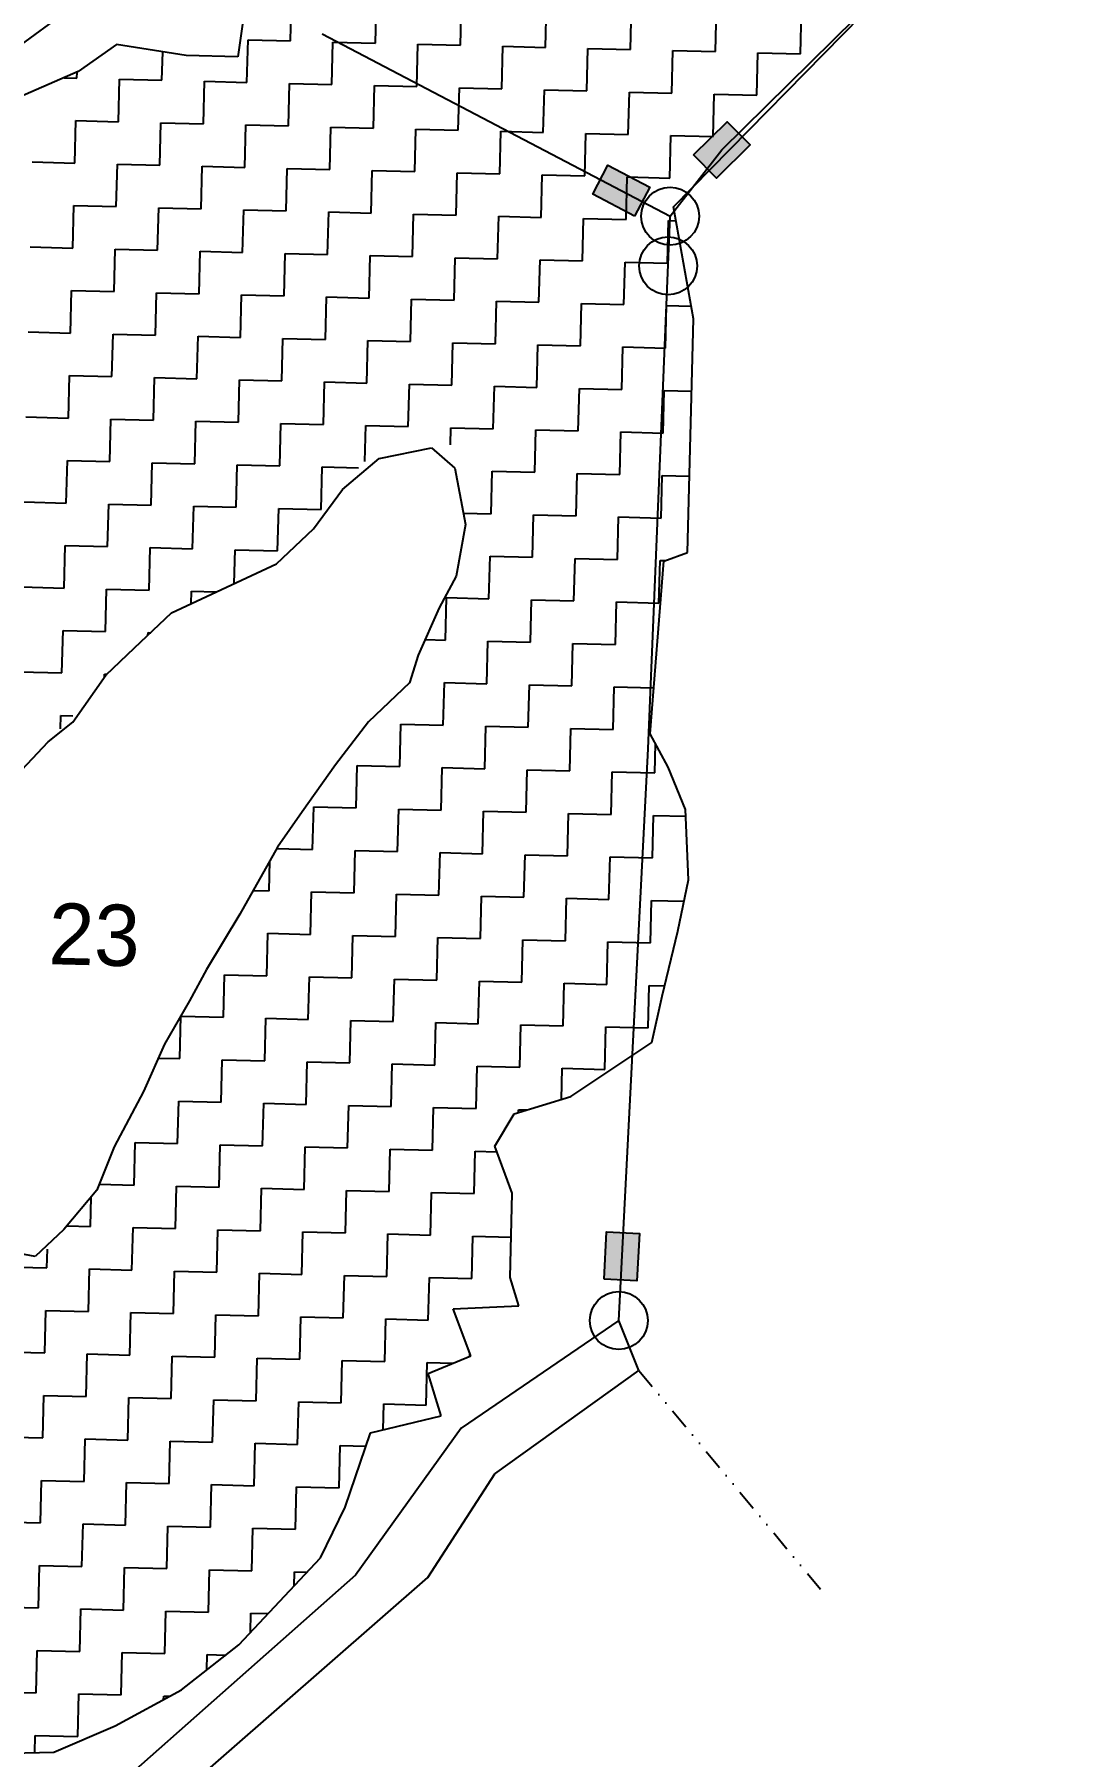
# Model space of a CAD drawing. Header units: metres. Extents: x 281733 to 284660, y 2048347 to 2052315.
# Drawn here: x 283552.3 to 283802.1, y 2049513.5 to 2049928.2 of the extents above; entities that cross this region are included whole.
import ezdxf
from ezdxf.enums import TextEntityAlignment as Align

# ---------------------------------------------------------------- set-up
doc = ezdxf.new("R2010")
doc.units = ezdxf.units.M
doc.header["$MEASUREMENT"] = 0
doc.linetypes.add('DIVIDE', pattern=[1.25, 0.5, -0.25, 0, -0.25, 0, -0.25])
for name, color, linetype in [('POLY_HATCH', 12, 'Continuous'), ('POLY_PARCEL', 6, 'Continuous'), ('POLY_ROAD', 30, 'Continuous'), ('TEXT_PARCEL', 7, 'Continuous'), ('V_BOUND_LINE', 7, 'Continuous'), ('V_DIVIDE_LINE', 7, 'DIVIDE')]:
    doc.layers.add(name, color=color, linetype=linetype)
doc.styles.add('TEXT_MAP', font='', dxfattribs={"height": 2.5})
doc.styles.get('TEXT_MAP').set_extended_font_data('Kruti Dev 050')

msp = doc.modelspace()

# ---------------------------------------------------------------- hatches: boundary and pattern name
for points in [[(283724.64, 2049901.55), (283719.11, 2049907.16), (283710.99, 2049899.16), (283716.53, 2049893.55)], [(283690.41, 2049896.7), (283686.75, 2049889.71), (283696.84, 2049884.43), (283700.5, 2049891.41)], [(283697.97, 2049639.46), (283690.09, 2049639.87), (283689.5, 2049628.49), (283697.37, 2049628.08)]]:
    msp.add_hatch(color=256).paths.add_polyline_path(points)

# ---------------------------------------------------------------- linework, layer by layer
for points in [[(283710.99, 2049899.16), (283719.11, 2049907.16), (283724.64, 2049901.55), (283716.53, 2049893.55)], [(283696.84, 2049884.43), (283686.75, 2049889.71), (283690.41, 2049896.7), (283700.5, 2049891.41)], [(283689.5, 2049628.49), (283690.09, 2049639.87), (283697.97, 2049639.46), (283697.37, 2049628.08)]]:
    msp.add_lwpolyline(points, close=True)
for centre in [(283705.38, 2049884.4), (283704.89, 2049872.43), (283693.01, 2049618.49)]:
    msp.add_circle(centre, 6.97)
at = {"layer": 'POLY_HATCH'}
for p, q in [((283706.22, 2049886.62), (283784.85, 2049966.82)), ((283602.6, 2049931.73), (283601.25, 2049922.75)), ((283572.03, 2049925.74), (283562.85, 2049919.22)), ((283588.86, 2049923.07), (283572.03, 2049925.74)), ((283601.25, 2049922.75), (283588.86, 2049923.07)), ((283562.85, 2049919.22), (283545.77, 2049911.77)), ((283710.97, 2049859.68), (283706.22, 2049886.62)), ((283709.55, 2049803.42), (283710.97, 2049859.68)), ((283635.31, 2049826.07), (283647.88, 2049828.64)), ((283647.88, 2049828.64), (283653.53, 2049823.69)), ((283626.46, 2049818.6), (283635.31, 2049826.07)), ((283653.53, 2049823.69), (283656.08, 2049810.16)), ((283619.48, 2049809.16), (283626.46, 2049818.6)), ((283656.08, 2049810.16), (283653.84, 2049797.71)), ((283610.61, 2049800.73), (283619.48, 2049809.16)), ((283700.56, 2049759.74), (283703.87, 2049801.31)), ((283703.87, 2049801.31), (283709.55, 2049803.42)), ((283585.29, 2049788.86), (283610.61, 2049800.73)), ((283653.84, 2049797.71), (283649.8, 2049790.12)), ((283649.8, 2049790.12), (283644.7, 2049778.71)), ((283576.42, 2049780.43), (283585.29, 2049788.86)), ((283569.52, 2049773.87), (283576.42, 2049780.43)), ((283644.7, 2049778.71), (283642.61, 2049772.03)), ((283561.53, 2049762.53), (283569.52, 2049773.87)), ((283642.61, 2049772.03), (283632.75, 2049762.66)), ((283555.64, 2049757.87), (283561.53, 2049762.53)), ((283632.75, 2049762.66), (283624.79, 2049752.28)), ((283546.74, 2049748.48), (283555.64, 2049757.87)), ((283704.87, 2049751.75), (283700.56, 2049759.74)), ((283624.79, 2049752.28), (283616.8, 2049740.94)), ((283709.12, 2049741.51), (283704.87, 2049751.75)), ((283616.8, 2049740.94), (283610.81, 2049732.44)), ((283709.82, 2049724.6), (283709.12, 2049741.51)), ((283610.81, 2049732.44), (283601.75, 2049716.31)), ((283707.25, 2049712.28), (283709.82, 2049724.6)), ((283601.75, 2049716.31), (283593.71, 2049703.05)), ((283703.48, 2049696.62), (283707.25, 2049712.28)), ((283593.71, 2049703.05), (283589.67, 2049695.46)), ((283589.67, 2049695.46), (283583.63, 2049685.03)), ((283700.94, 2049685.42), (283703.48, 2049696.62)), ((283681.46, 2049672.4), (283700.94, 2049685.42)), ((283583.63, 2049685.03), (283578.54, 2049673.62)), ((283578.54, 2049673.62), (283571.46, 2049660.33)), ((283667.84, 2049668.24), (283681.46, 2049672.4)), ((283663.14, 2049660.48), (283667.84, 2049668.24)), ((283571.46, 2049660.33), (283567.35, 2049649.86)), ((283667.36, 2049649.12), (283663.14, 2049660.48)), ((283567.35, 2049649.86), (283559.41, 2049640.44)), ((283666.85, 2049628.86), (283667.36, 2049649.12)), ((283559.41, 2049640.44), (283552.51, 2049633.88)), ((283552.51, 2049633.88), (283541.02, 2049636.1)), ((283668.93, 2049622.05), (283666.85, 2049628.86)), ((283653.14, 2049621.33), (283668.93, 2049622.05)), ((283657.36, 2049609.96), (283653.14, 2049621.33)), ((283647.11, 2049605.72), (283657.36, 2049609.96)), ((283650.23, 2049595.51), (283647.11, 2049605.72)), ((283633.23, 2049591.43), (283650.23, 2049595.51)), ((283627.15, 2049573.57), (283633.23, 2049591.43)), ((283621.21, 2049561.34), (283627.15, 2049573.57)), ((283601.53, 2049540.44), (283621.21, 2049561.34)), ((283587.74, 2049529.53), (283601.53, 2049540.44)), ((283571.75, 2049520.93), (283587.74, 2049529.53)), ((283556.94, 2049514.54), (283571.75, 2049520.93)), ((283534.4, 2049513.99), (283556.94, 2049514.54))]:
    msp.add_line(p, q, dxfattribs=at)
at = {"layer": 'POLY_HATCH', "linetype": 'Continuous'}
for p, q in [((283613.96, 2049926.6), (283614.22, 2049936.83)), ((283634.42, 2049926.08), (283634.68, 2049936.31)), ((283654.89, 2049925.56), (283655.14, 2049935.8)), ((283675.35, 2049925.05), (283675.61, 2049935.28)), ((283695.81, 2049924.53), (283696.07, 2049934.76)), ((283716.28, 2049924.02), (283716.54, 2049934.25)), ((283736.74, 2049923.5), (283737, 2049933.73)), ((283603.47, 2049916.62), (283603.73, 2049926.85)), ((283603.73, 2049926.85), (283613.96, 2049926.6)), ((283623.93, 2049916.11), (283624.19, 2049926.34)), ((283624.19, 2049926.34), (283634.42, 2049926.08)), ((283644.4, 2049915.59), (283644.65, 2049925.82)), ((283644.65, 2049925.82), (283654.89, 2049925.56)), ((283583.01, 2049917.14), (283583.18, 2049923.97)), ((283664.86, 2049915.07), (283665.12, 2049925.31)), ((283665.12, 2049925.31), (283675.35, 2049925.05)), ((283685.32, 2049914.56), (283685.58, 2049924.79)), ((283685.58, 2049924.79), (283695.81, 2049924.53)), ((283705.79, 2049914.04), (283706.05, 2049924.27)), ((283706.05, 2049924.27), (283716.28, 2049924.02)), ((283726.25, 2049913.53), (283726.51, 2049923.76)), ((283726.51, 2049923.76), (283736.74, 2049923.5)), ((283559.45, 2049917.73), (283562.54, 2049917.65)), ((283562.54, 2049917.65), (283562.58, 2049919.1)), ((283572.52, 2049907.16), (283572.77, 2049917.4)), ((283572.77, 2049917.4), (283583.01, 2049917.14)), ((283592.98, 2049906.65), (283593.24, 2049916.88)), ((283593.24, 2049916.88), (283603.47, 2049916.62)), ((283613.44, 2049906.13), (283613.7, 2049916.36)), ((283613.7, 2049916.36), (283623.93, 2049916.11)), ((283633.91, 2049905.62), (283634.16, 2049915.85)), ((283634.16, 2049915.85), (283644.4, 2049915.59)), ((283654.37, 2049905.1), (283654.63, 2049915.33)), ((283654.63, 2049915.33), (283664.86, 2049915.07)), ((283674.83, 2049904.58), (283675.09, 2049914.82)), ((283675.09, 2049914.82), (283685.32, 2049914.56)), ((283695.3, 2049904.07), (283695.56, 2049914.3)), ((283695.56, 2049914.3), (283705.79, 2049914.04)), ((283715.76, 2049903.55), (283716.02, 2049913.78)), ((283716.02, 2049913.78), (283726.25, 2049913.53)), ((283562.03, 2049897.19), (283562.28, 2049907.42)), ((283562.28, 2049907.42), (283572.52, 2049907.16)), ((283582.49, 2049896.67), (283582.75, 2049906.91)), ((283582.75, 2049906.91), (283592.98, 2049906.65)), ((283602.95, 2049896.16), (283603.21, 2049906.39)), ((283603.21, 2049906.39), (283613.44, 2049906.13)), ((283623.42, 2049895.64), (283623.67, 2049905.87)), ((283623.67, 2049905.87), (283633.91, 2049905.62)), ((283643.88, 2049895.13), (283644.14, 2049905.36)), ((283644.14, 2049905.36), (283654.37, 2049905.1)), ((283664.34, 2049894.61), (283664.6, 2049904.84)), ((283664.6, 2049904.84), (283674.83, 2049904.58)), ((283684.81, 2049894.09), (283685.07, 2049904.33)), ((283685.07, 2049904.33), (283695.3, 2049904.07)), ((283705.27, 2049893.58), (283705.53, 2049903.81)), ((283705.53, 2049903.81), (283715.76, 2049903.55)), ((283551.79, 2049897.45), (283562.03, 2049897.19)), ((283572, 2049886.7), (283572.26, 2049896.93)), ((283572.26, 2049896.93), (283582.49, 2049896.67)), ((283592.46, 2049886.18), (283592.72, 2049896.42)), ((283592.72, 2049896.42), (283602.95, 2049896.16)), ((283612.93, 2049885.67), (283613.18, 2049895.9)), ((283613.18, 2049895.9), (283623.42, 2049895.64)), ((283633.39, 2049885.15), (283633.65, 2049895.38)), ((283633.65, 2049895.38), (283643.88, 2049895.13)), ((283653.85, 2049884.64), (283654.11, 2049894.87)), ((283654.11, 2049894.87), (283664.34, 2049894.61)), ((283674.32, 2049884.12), (283674.58, 2049894.35)), ((283674.58, 2049894.35), (283684.81, 2049894.09)), ((283694.78, 2049883.6), (283695.04, 2049893.84)), ((283695.04, 2049893.84), (283705.27, 2049893.58)), ((283561.51, 2049876.73), (283561.77, 2049886.96)), ((283561.77, 2049886.96), (283572, 2049886.7)), ((283581.97, 2049876.21), (283582.23, 2049886.44)), ((283582.23, 2049886.44), (283592.46, 2049886.18)), ((283602.44, 2049875.69), (283602.69, 2049885.93)), ((283602.69, 2049885.93), (283612.93, 2049885.67)), ((283622.9, 2049875.18), (283623.16, 2049885.41)), ((283623.16, 2049885.41), (283633.39, 2049885.15)), ((283643.36, 2049874.66), (283643.62, 2049884.89)), ((283643.62, 2049884.89), (283653.85, 2049884.64)), ((283663.83, 2049874.15), (283664.09, 2049884.38)), ((283664.09, 2049884.38), (283674.32, 2049884.12)), ((283684.29, 2049873.63), (283684.55, 2049883.86)), ((283684.55, 2049883.86), (283694.78, 2049883.6)), ((283704.76, 2049873.11), (283705.01, 2049883.35)), ((283705.01, 2049883.35), (283706.81, 2049883.3)), ((283551.28, 2049876.99), (283561.51, 2049876.73)), ((283571.48, 2049866.24), (283571.74, 2049876.47)), ((283571.74, 2049876.47), (283581.97, 2049876.21)), ((283591.95, 2049865.72), (283592.2, 2049875.95)), ((283592.2, 2049875.95), (283602.44, 2049875.69)), ((283612.41, 2049865.2), (283612.67, 2049875.44)), ((283612.67, 2049875.44), (283622.9, 2049875.18)), ((283632.87, 2049864.69), (283633.13, 2049874.92)), ((283633.13, 2049874.92), (283643.36, 2049874.66)), ((283653.34, 2049864.17), (283653.6, 2049874.4)), ((283653.6, 2049874.4), (283663.83, 2049874.15)), ((283673.8, 2049863.66), (283674.06, 2049873.89)), ((283674.06, 2049873.89), (283684.29, 2049873.63)), ((283694.27, 2049863.14), (283694.52, 2049873.37)), ((283694.52, 2049873.37), (283704.76, 2049873.11)), ((283560.99, 2049856.26), (283561.25, 2049866.5)), ((283561.25, 2049866.5), (283571.48, 2049866.24)), ((283581.46, 2049855.75), (283581.71, 2049865.98)), ((283581.71, 2049865.98), (283591.95, 2049865.72)), ((283601.92, 2049855.23), (283602.18, 2049865.46)), ((283602.18, 2049865.46), (283612.41, 2049865.2)), ((283622.38, 2049854.71), (283622.64, 2049864.95)), ((283622.64, 2049864.95), (283632.87, 2049864.69)), ((283642.85, 2049854.2), (283643.11, 2049864.43)), ((283643.11, 2049864.43), (283653.34, 2049864.17)), ((283663.31, 2049853.68), (283663.57, 2049863.91)), ((283663.57, 2049863.91), (283673.8, 2049863.66)), ((283683.78, 2049853.17), (283684.03, 2049863.4)), ((283684.03, 2049863.4), (283694.27, 2049863.14)), ((283704.24, 2049852.65), (283704.5, 2049862.88)), ((283704.5, 2049862.88), (283710.43, 2049862.73)), ((283550.76, 2049856.52), (283560.99, 2049856.26)), ((283570.97, 2049845.77), (283571.22, 2049856.01)), ((283571.22, 2049856.01), (283581.46, 2049855.75)), ((283591.43, 2049845.26), (283591.69, 2049855.49)), ((283591.69, 2049855.49), (283601.92, 2049855.23)), ((283611.89, 2049844.74), (283612.15, 2049854.97)), ((283612.15, 2049854.97), (283622.38, 2049854.71)), ((283632.36, 2049844.22), (283632.62, 2049854.46)), ((283632.62, 2049854.46), (283642.85, 2049854.2)), ((283652.82, 2049843.71), (283653.08, 2049853.94)), ((283653.08, 2049853.94), (283663.31, 2049853.68)), ((283673.29, 2049843.19), (283673.54, 2049853.42)), ((283673.54, 2049853.42), (283683.78, 2049853.17)), ((283693.75, 2049842.68), (283694.01, 2049852.91)), ((283694.01, 2049852.91), (283704.24, 2049852.65)), ((283560.48, 2049835.8), (283560.73, 2049846.03)), ((283560.73, 2049846.03), (283570.97, 2049845.77)), ((283580.94, 2049835.28), (283581.2, 2049845.52)), ((283581.2, 2049845.52), (283591.43, 2049845.26)), ((283601.4, 2049834.77), (283601.66, 2049845)), ((283601.66, 2049845), (283611.89, 2049844.74)), ((283621.87, 2049834.25), (283622.13, 2049844.48)), ((283622.13, 2049844.48), (283632.36, 2049844.22)), ((283642.33, 2049833.73), (283642.59, 2049843.97)), ((283642.59, 2049843.97), (283652.82, 2049843.71)), ((283662.8, 2049833.22), (283663.05, 2049843.45)), ((283663.05, 2049843.45), (283673.29, 2049843.19)), ((283683.26, 2049832.7), (283683.52, 2049842.93)), ((283683.52, 2049842.93), (283693.75, 2049842.68)), ((283703.72, 2049832.19), (283703.98, 2049842.42)), ((283703.98, 2049842.42), (283710.53, 2049842.25)), ((283550.24, 2049836.06), (283560.48, 2049835.8)), ((283570.45, 2049825.31), (283570.71, 2049835.54)), ((283570.71, 2049835.54), (283580.94, 2049835.28)), ((283590.91, 2049824.79), (283591.17, 2049835.03)), ((283591.17, 2049835.03), (283601.4, 2049834.77)), ((283611.38, 2049824.28), (283611.64, 2049834.51)), ((283611.64, 2049834.51), (283621.87, 2049834.25)), ((283631.88, 2049825.37), (283632.1, 2049833.99)), ((283632.1, 2049833.99), (283642.33, 2049833.73)), ((283652.46, 2049829.38), (283652.56, 2049833.48)), ((283652.56, 2049833.48), (283662.8, 2049833.22)), ((283672.77, 2049822.73), (283673.03, 2049832.96)), ((283673.03, 2049832.96), (283683.26, 2049832.7)), ((283693.23, 2049822.21), (283693.49, 2049832.44)), ((283693.49, 2049832.44), (283703.72, 2049832.19)), ((283559.96, 2049815.34), (283560.22, 2049825.57)), ((283560.22, 2049825.57), (283570.45, 2049825.31)), ((283580.42, 2049814.82), (283580.68, 2049825.05)), ((283580.68, 2049825.05), (283590.91, 2049824.79)), ((283600.89, 2049814.3), (283601.15, 2049824.54)), ((283601.15, 2049824.54), (283611.38, 2049824.28)), ((283621.35, 2049813.79), (283621.61, 2049824.02)), ((283621.61, 2049824.02), (283630.3, 2049823.8)), ((283662.28, 2049812.75), (283662.54, 2049822.99)), ((283662.54, 2049822.99), (283672.77, 2049822.73)), ((283682.74, 2049812.24), (283683, 2049822.47)), ((283683, 2049822.47), (283693.23, 2049822.21)), ((283703.21, 2049811.72), (283703.47, 2049821.95)), ((283703.47, 2049821.95), (283710.02, 2049821.79)), ((283549.73, 2049815.59), (283559.96, 2049815.34)), ((283569.93, 2049804.85), (283570.19, 2049815.08)), ((283570.19, 2049815.08), (283580.42, 2049814.82)), ((283590.4, 2049804.33), (283590.66, 2049814.56)), ((283590.66, 2049814.56), (283600.89, 2049814.3)), ((283610.86, 2049803.81), (283611.12, 2049814.05)), ((283611.12, 2049814.05), (283621.35, 2049813.79)), ((283655.56, 2049812.92), (283662.28, 2049812.75)), ((283672.25, 2049802.26), (283672.51, 2049812.5)), ((283672.51, 2049812.5), (283682.74, 2049812.24)), ((283692.72, 2049801.75), (283692.98, 2049811.98)), ((283692.98, 2049811.98), (283703.21, 2049811.72)), ((283559.44, 2049794.87), (283559.7, 2049805.1)), ((283559.7, 2049805.1), (283569.93, 2049804.85)), ((283579.91, 2049794.36), (283580.17, 2049804.59)), ((283580.17, 2049804.59), (283590.4, 2049804.33)), ((283600.43, 2049795.95), (283600.63, 2049804.07)), ((283600.63, 2049804.07), (283610.86, 2049803.81)), ((283661.76, 2049792.29), (283662.02, 2049802.52)), ((283662.02, 2049802.52), (283672.25, 2049802.26)), ((283682.23, 2049791.77), (283682.49, 2049802.01)), ((283682.49, 2049802.01), (283692.72, 2049801.75)), ((283702.69, 2049791.26), (283702.95, 2049801.49)), ((283702.95, 2049801.49), (283704.26, 2049801.46)), ((283549.21, 2049795.13), (283559.44, 2049794.87)), ((283569.42, 2049784.38), (283569.68, 2049794.61)), ((283569.68, 2049794.61), (283579.91, 2049794.36)), ((283590.06, 2049791.1), (283590.14, 2049794.1)), ((283590.14, 2049794.1), (283596.14, 2049793.95)), ((283651.27, 2049782.32), (283651.53, 2049792.55)), ((283651.53, 2049792.55), (283661.76, 2049792.29)), ((283671.74, 2049781.8), (283672, 2049792.03)), ((283672, 2049792.03), (283682.23, 2049791.77)), ((283692.2, 2049781.28), (283692.46, 2049791.52)), ((283692.46, 2049791.52), (283702.69, 2049791.26)), ((283558.93, 2049774.41), (283559.19, 2049784.64)), ((283559.19, 2049784.64), (283569.42, 2049784.38)), ((283579.63, 2049783.48), (283579.65, 2049784.12)), ((283579.65, 2049784.12), (283580.29, 2049784.11)), ((283646.37, 2049782.44), (283651.27, 2049782.32)), ((283661.25, 2049771.83), (283661.51, 2049782.06)), ((283661.51, 2049782.06), (283671.74, 2049781.8)), ((283681.71, 2049771.31), (283681.97, 2049781.54)), ((283681.97, 2049781.54), (283692.2, 2049781.28)), ((283548.7, 2049774.67), (283558.93, 2049774.41)), ((283569.14, 2049773.34), (283569.16, 2049774.15)), ((283569.16, 2049774.15), (283569.79, 2049774.13)), ((283650.76, 2049761.85), (283651.02, 2049772.08)), ((283651.02, 2049772.08), (283661.25, 2049771.83)), ((283671.22, 2049761.34), (283671.48, 2049771.57)), ((283671.48, 2049771.57), (283681.71, 2049771.31)), ((283691.68, 2049760.82), (283691.94, 2049771.05)), ((283691.94, 2049771.05), (283701.44, 2049770.81)), ((283558.59, 2049760.98), (283558.67, 2049764.18)), ((283558.67, 2049764.18), (283561.54, 2049764.1)), ((283640.27, 2049751.88), (283640.53, 2049762.11)), ((283640.53, 2049762.11), (283650.76, 2049761.85)), ((283660.73, 2049751.36), (283660.99, 2049761.59)), ((283660.99, 2049761.59), (283671.22, 2049761.34)), ((283681.19, 2049750.85), (283681.45, 2049761.08)), ((283681.45, 2049761.08), (283691.68, 2049760.82)), ((283701.66, 2049750.33), (283701.84, 2049757.38)), ((283629.78, 2049741.91), (283630.04, 2049752.14)), ((283630.04, 2049752.14), (283640.27, 2049751.88)), ((283650.24, 2049741.39), (283650.5, 2049751.62)), ((283650.5, 2049751.62), (283660.73, 2049751.36)), ((283670.7, 2049740.87), (283670.96, 2049751.1)), ((283670.96, 2049751.1), (283681.19, 2049750.85)), ((283691.17, 2049740.36), (283691.43, 2049750.59)), ((283691.43, 2049750.59), (283701.66, 2049750.33)), ((283619.29, 2049731.93), (283619.55, 2049742.16)), ((283619.55, 2049742.16), (283629.78, 2049741.91)), ((283639.75, 2049731.42), (283640.01, 2049741.65)), ((283640.01, 2049741.65), (283650.24, 2049741.39)), ((283660.21, 2049730.9), (283660.47, 2049741.13)), ((283660.47, 2049741.13), (283670.7, 2049740.87)), ((283680.68, 2049730.38), (283680.94, 2049740.61)), ((283680.94, 2049740.61), (283691.17, 2049740.36)), ((283701.14, 2049729.87), (283701.4, 2049740.1)), ((283701.4, 2049740.1), (283709.18, 2049739.9)), ((283610.65, 2049732.15), (283619.29, 2049731.93)), ((283629.26, 2049721.44), (283629.52, 2049731.67)), ((283629.52, 2049731.67), (283639.75, 2049731.42)), ((283649.72, 2049720.93), (283649.98, 2049731.16)), ((283649.98, 2049731.16), (283660.21, 2049730.9)), ((283608.8, 2049721.96), (283608.98, 2049729.17)), ((283670.19, 2049720.41), (283670.45, 2049730.64)), ((283670.45, 2049730.64), (283680.68, 2049730.38)), ((283690.65, 2049719.89), (283690.91, 2049730.12)), ((283690.91, 2049730.12), (283701.14, 2049729.87)), ((283604.97, 2049722.05), (283608.8, 2049721.96)), ((283618.77, 2049711.47), (283619.03, 2049721.7)), ((283619.03, 2049721.7), (283629.26, 2049721.44)), ((283639.23, 2049710.95), (283639.49, 2049721.18)), ((283639.49, 2049721.18), (283649.72, 2049720.93)), ((283659.7, 2049710.44), (283659.96, 2049720.67)), ((283659.96, 2049720.67), (283670.19, 2049720.41)), ((283680.16, 2049709.92), (283680.42, 2049720.15)), ((283680.42, 2049720.15), (283690.65, 2049719.89)), ((283700.63, 2049709.4), (283700.88, 2049719.63)), ((283700.88, 2049719.63), (283708.74, 2049719.44)), ((283608.28, 2049701.49), (283608.54, 2049711.73)), ((283608.54, 2049711.73), (283618.77, 2049711.47)), ((283628.74, 2049700.98), (283629, 2049711.21)), ((283629, 2049711.21), (283639.23, 2049710.95)), ((283649.21, 2049700.46), (283649.47, 2049710.69)), ((283649.47, 2049710.69), (283659.7, 2049710.44)), ((283669.67, 2049699.95), (283669.93, 2049710.18)), ((283669.93, 2049710.18), (283680.16, 2049709.92)), ((283690.14, 2049699.43), (283690.39, 2049709.66)), ((283690.39, 2049709.66), (283700.63, 2049709.4)), ((283597.79, 2049691.52), (283598.05, 2049701.75)), ((283598.05, 2049701.75), (283608.28, 2049701.49)), ((283618.25, 2049691), (283618.51, 2049701.24)), ((283618.51, 2049701.24), (283628.74, 2049700.98)), ((283638.72, 2049690.49), (283638.98, 2049700.72)), ((283638.98, 2049700.72), (283649.21, 2049700.46)), ((283659.18, 2049689.97), (283659.44, 2049700.2)), ((283659.44, 2049700.2), (283669.67, 2049699.95)), ((283679.65, 2049689.46), (283679.9, 2049699.69)), ((283679.9, 2049699.69), (283690.14, 2049699.43)), ((283700.11, 2049688.94), (283700.37, 2049699.17)), ((283700.37, 2049699.17), (283704.07, 2049699.08)), ((283587.3, 2049681.55), (283587.56, 2049691.78)), ((283587.56, 2049691.78), (283597.79, 2049691.52)), ((283607.76, 2049681.03), (283608.02, 2049691.26)), ((283608.02, 2049691.26), (283618.25, 2049691)), ((283628.23, 2049680.51), (283628.49, 2049690.75)), ((283628.49, 2049690.75), (283638.72, 2049690.49)), ((283648.69, 2049680), (283648.95, 2049690.23)), ((283648.95, 2049690.23), (283659.18, 2049689.97)), ((283669.16, 2049679.48), (283669.41, 2049689.71)), ((283669.41, 2049689.71), (283679.65, 2049689.46)), ((283689.62, 2049678.97), (283689.88, 2049689.2)), ((283689.88, 2049689.2), (283700.11, 2049688.94)), ((283582.14, 2049681.68), (283587.3, 2049681.55)), ((283597.27, 2049671.06), (283597.53, 2049681.29)), ((283597.53, 2049681.29), (283607.76, 2049681.03)), ((283617.74, 2049670.54), (283618, 2049680.77)), ((283618, 2049680.77), (283628.23, 2049680.51)), ((283638.2, 2049670.02), (283638.46, 2049680.26)), ((283638.46, 2049680.26), (283648.69, 2049680)), ((283658.67, 2049669.51), (283658.92, 2049679.74)), ((283658.92, 2049679.74), (283669.16, 2049679.48)), ((283679.2, 2049671.71), (283679.39, 2049679.22)), ((283679.39, 2049679.22), (283689.62, 2049678.97)), ((283586.78, 2049661.08), (283587.04, 2049671.31)), ((283587.04, 2049671.31), (283597.27, 2049671.06)), ((283607.25, 2049660.57), (283607.51, 2049670.8)), ((283607.51, 2049670.8), (283617.74, 2049670.54)), ((283627.71, 2049660.05), (283627.97, 2049670.28)), ((283627.97, 2049670.28), (283638.2, 2049670.02)), ((283648.18, 2049659.53), (283648.43, 2049669.77)), ((283648.43, 2049669.77), (283658.67, 2049669.51)), ((283668.88, 2049668.56), (283668.9, 2049669.25)), ((283668.9, 2049669.25), (283670.97, 2049669.2)), ((283576.29, 2049651.11), (283576.55, 2049661.34)), ((283576.55, 2049661.34), (283586.78, 2049661.08)), ((283596.76, 2049650.59), (283597.02, 2049660.82)), ((283597.02, 2049660.82), (283607.25, 2049660.57)), ((283617.22, 2049650.08), (283617.48, 2049660.31)), ((283617.48, 2049660.31), (283627.71, 2049660.05)), ((283637.69, 2049649.56), (283637.94, 2049659.79)), ((283637.94, 2049659.79), (283648.18, 2049659.53)), ((283658.15, 2049649.04), (283658.41, 2049659.28)), ((283658.41, 2049659.28), (283663.63, 2049659.14)), ((283565.8, 2049641.13), (283565.98, 2049648.24)), ((283567.92, 2049651.32), (283576.29, 2049651.11)), ((283586.27, 2049640.62), (283586.53, 2049650.85)), ((283586.53, 2049650.85), (283596.76, 2049650.59)), ((283606.73, 2049640.1), (283606.99, 2049650.33)), ((283606.99, 2049650.33), (283617.22, 2049650.08)), ((283627.2, 2049639.59), (283627.45, 2049649.82)), ((283627.45, 2049649.82), (283637.69, 2049649.56)), ((283647.66, 2049639.07), (283647.92, 2049649.3)), ((283647.92, 2049649.3), (283658.15, 2049649.04)), ((283560.12, 2049641.28), (283565.8, 2049641.13)), ((283575.78, 2049630.64), (283576.04, 2049640.88)), ((283576.04, 2049640.88), (283586.27, 2049640.62)), ((283596.24, 2049630.13), (283596.5, 2049640.36)), ((283596.5, 2049640.36), (283606.73, 2049640.1)), ((283616.71, 2049629.61), (283616.96, 2049639.84)), ((283616.96, 2049639.84), (283627.2, 2049639.59)), ((283555.31, 2049631.16), (283555.43, 2049635.71)), ((283637.17, 2049629.1), (283637.43, 2049639.33)), ((283637.43, 2049639.33), (283647.66, 2049639.07)), ((283657.63, 2049628.58), (283657.89, 2049638.81)), ((283657.89, 2049638.81), (283667.09, 2049638.58)), ((283545.08, 2049631.42), (283555.31, 2049631.16)), ((283565.29, 2049620.67), (283565.55, 2049630.9)), ((283565.55, 2049630.9), (283575.78, 2049630.64)), ((283585.75, 2049620.15), (283586.01, 2049630.39)), ((283586.01, 2049630.39), (283596.24, 2049630.13)), ((283606.22, 2049619.64), (283606.47, 2049629.87)), ((283606.47, 2049629.87), (283616.71, 2049629.61)), ((283626.68, 2049619.12), (283626.94, 2049629.35)), ((283626.94, 2049629.35), (283637.17, 2049629.1)), ((283647.14, 2049618.61), (283647.4, 2049628.84)), ((283647.4, 2049628.84), (283657.63, 2049628.58)), ((283554.8, 2049610.7), (283555.06, 2049620.93)), ((283555.06, 2049620.93), (283565.29, 2049620.67)), ((283575.26, 2049610.18), (283575.52, 2049620.41)), ((283575.52, 2049620.41), (283585.75, 2049620.15)), ((283595.73, 2049609.66), (283595.98, 2049619.9)), ((283595.98, 2049619.9), (283606.22, 2049619.64)), ((283616.19, 2049609.15), (283616.45, 2049619.38)), ((283616.45, 2049619.38), (283626.68, 2049619.12)), ((283636.65, 2049608.63), (283636.91, 2049618.86)), ((283636.91, 2049618.86), (283647.14, 2049618.61)), ((283544.57, 2049610.95), (283554.8, 2049610.7)), ((283564.77, 2049600.21), (283565.03, 2049610.44)), ((283565.03, 2049610.44), (283575.26, 2049610.18)), ((283585.24, 2049599.69), (283585.49, 2049609.92)), ((283585.49, 2049609.92), (283595.73, 2049609.66)), ((283605.7, 2049599.17), (283605.96, 2049609.41)), ((283605.96, 2049609.41), (283616.19, 2049609.15)), ((283626.16, 2049598.66), (283626.42, 2049608.89)), ((283626.42, 2049608.89), (283636.65, 2049608.63)), ((283646.63, 2049598.14), (283646.89, 2049608.37)), ((283646.89, 2049608.37), (283653.14, 2049608.22)), ((283657.16, 2049609.88), (283657.18, 2049610.45)), ((283554.28, 2049590.23), (283554.54, 2049600.46)), ((283554.54, 2049600.46), (283564.77, 2049600.21)), ((283574.75, 2049589.72), (283575, 2049599.95)), ((283575, 2049599.95), (283585.24, 2049599.69)), ((283595.21, 2049589.2), (283595.47, 2049599.43)), ((283595.47, 2049599.43), (283605.7, 2049599.17)), ((283615.67, 2049588.68), (283615.93, 2049598.92)), ((283615.93, 2049598.92), (283626.16, 2049598.66)), ((283636.24, 2049592.15), (283636.4, 2049598.4)), ((283636.4, 2049598.4), (283646.63, 2049598.14)), ((283544.05, 2049590.49), (283554.28, 2049590.23)), ((283564.26, 2049579.74), (283564.51, 2049589.97)), ((283564.51, 2049589.97), (283574.75, 2049589.72)), ((283584.72, 2049579.23), (283584.98, 2049589.46)), ((283584.98, 2049589.46), (283595.21, 2049589.2)), ((283605.18, 2049578.71), (283605.44, 2049588.94)), ((283605.44, 2049588.94), (283615.67, 2049588.68)), ((283625.65, 2049578.19), (283625.91, 2049588.43)), ((283625.91, 2049588.43), (283632.16, 2049588.27)), ((283553.77, 2049569.77), (283554.02, 2049580)), ((283554.02, 2049580), (283564.26, 2049579.74)), ((283574.23, 2049569.25), (283574.49, 2049579.48)), ((283574.49, 2049579.48), (283584.72, 2049579.23)), ((283594.69, 2049568.74), (283594.95, 2049578.97)), ((283594.95, 2049578.97), (283605.18, 2049578.71)), ((283615.16, 2049568.22), (283615.42, 2049578.45)), ((283615.42, 2049578.45), (283625.65, 2049578.19)), ((283543.53, 2049570.03), (283553.77, 2049569.77)), ((283563.74, 2049559.28), (283564, 2049569.51)), ((283564, 2049569.51), (283574.23, 2049569.25)), ((283584.2, 2049558.76), (283584.46, 2049568.99)), ((283584.46, 2049568.99), (283594.69, 2049568.74)), ((283604.67, 2049558.25), (283604.93, 2049568.48)), ((283604.93, 2049568.48), (283615.16, 2049568.22)), ((283553.25, 2049549.31), (283553.51, 2049559.54)), ((283553.51, 2049559.54), (283563.74, 2049559.28)), ((283573.71, 2049548.79), (283573.97, 2049559.02)), ((283573.97, 2049559.02), (283584.2, 2049558.76)), ((283594.18, 2049548.27), (283594.44, 2049558.5)), ((283594.44, 2049558.5), (283604.67, 2049558.25)), ((283614.81, 2049554.54), (283614.9, 2049557.99)), ((283614.9, 2049557.99), (283617.98, 2049557.91)), ((283543.02, 2049549.56), (283553.25, 2049549.31)), ((283563.22, 2049538.82), (283563.48, 2049549.05)), ((283563.48, 2049549.05), (283573.71, 2049548.79)), ((283583.69, 2049538.3), (283583.95, 2049548.53)), ((283583.95, 2049548.53), (283594.18, 2049548.27)), ((283604.29, 2049543.37), (283604.41, 2049548.01)), ((283604.41, 2049548.01), (283608.57, 2049547.91)), ((283552.73, 2049528.84), (283552.99, 2049539.07)), ((283552.99, 2049539.07), (283563.22, 2049538.82)), ((283573.2, 2049528.33), (283573.46, 2049538.56)), ((283573.46, 2049538.56), (283583.69, 2049538.3)), ((283593.83, 2049534.35), (283593.92, 2049538.04)), ((283593.92, 2049538.04), (283598.36, 2049537.93)), ((283542.5, 2049529.1), (283552.73, 2049528.84)), ((283562.71, 2049518.35), (283562.97, 2049528.58)), ((283562.97, 2049528.58), (283573.2, 2049528.33)), ((283583.41, 2049527.2), (283583.43, 2049528.07)), ((283583.43, 2049528.07), (283584.95, 2049528.03)), ((283552.37, 2049514.43), (283552.48, 2049518.61)), ((283552.48, 2049518.61), (283562.71, 2049518.35))]:
    msp.add_line(p, q, dxfattribs=at)
at = {"layer": 'POLY_PARCEL'}
for p, q in [((283575.18, 2049944.9), (283531.16, 2049912.6)), ((283621.56, 2049928.31), (283705.38, 2049884.4))]:
    msp.add_line(p, q, dxfattribs=at)
at = {"layer": 'POLY_ROAD'}
for p, q in [((283693.01, 2049618.49), (283655.07, 2049592.58)), ((283655.07, 2049592.58), (283629.58, 2049557.15)), ((283629.58, 2049557.15), (283569.18, 2049503.75))]:
    msp.add_line(p, q, dxfattribs=at)
at = {"layer": 'V_BOUND_LINE'}
for p, q in [((283717.82, 2049900.35), (283802.05, 2049983.42)), ((283705.38, 2049884.4), (283717.82, 2049900.35)), ((283700.1, 2049756.16), (283705.38, 2049884.4)), ((283693.01, 2049618.49), (283700.1, 2049756.16)), ((283697.87, 2049606.48), (283693.01, 2049618.49)), ((283663.15, 2049581.54), (283697.87, 2049606.48)), ((283647.02, 2049556.65), (283663.15, 2049581.54)), ((283574.65, 2049493.42), (283647.02, 2049556.65))]:
    msp.add_line(p, q, dxfattribs=at)
at = {"layer": 'V_DIVIDE_LINE', "ltscale": 10}
msp.add_line((283697.87, 2049606.48), (283742.97, 2049552.14), dxfattribs=at)

# ---------------------------------------------------------------- texts
at = {"layer": 'TEXT_PARCEL', "style": 'TEXT_MAP'}
msp.add_text('23', height=14.739, rotation=358.555, dxfattribs=at).set_placement((283566.72, 2049711.4), align=Align.MIDDLE)

doc.saveas('drawing.dxf')
